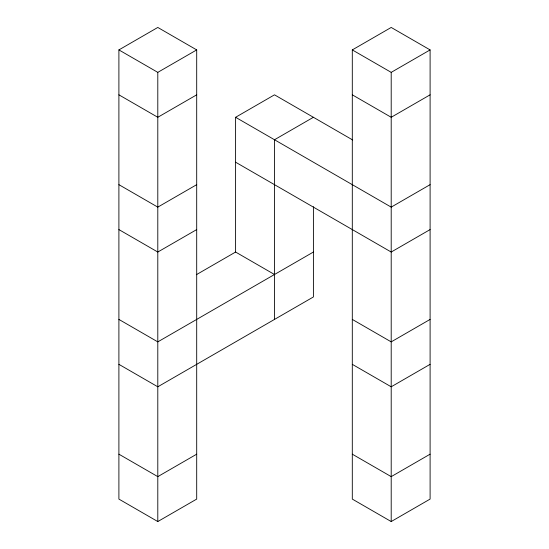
<?xml version="1.0" encoding="UTF-8"?>
<svg xmlns="http://www.w3.org/2000/svg" width="549" height="549" viewBox="0 0 549 549"><rect width="100%" height="100%" fill="white"/><g stroke="black" fill="none" stroke-linecap="round" stroke-linejoin="round"><path stroke-width="0.82" d="M118.9 49.911L157.796 27.45L196.7 49.911L196.7 499.089L157.796 521.55L118.9 499.089L118.9 49.911L157.796 72.365L196.7 49.911M196.7 94.826L157.796 117.287L118.9 94.826M196.329 274.713L235.596 252.039L235.596 117.287L274.5 94.826L352.671 139.961M352.3 49.911L391.204 27.45L430.1 49.911L430.1 499.089L391.204 521.55L352.3 499.089L352.3 49.911L391.204 72.365L430.1 49.911M196.7 184.663L157.796 207.124L118.9 184.663M313.404 117.287L274.5 139.748L274.5 319.422M196.7 229.585L157.796 252.039L118.9 229.585M430.1 94.826L391.204 117.287L352.3 94.826M313.404 252.039L157.796 341.876L118.9 319.415M430.1 184.663L391.204 207.124L235.596 117.287M430.1 229.585L391.204 252.039L235.596 162.202M196.7 454.174L157.796 476.635L118.9 454.174M430.1 319.415L391.204 341.876L352.3 319.415M430.1 364.337L391.204 386.798L352.3 364.337M430.1 454.174L391.204 476.635L352.3 454.174M235.596 252.039L274.5 274.5M118.9 364.337L157.796 386.798L313.404 296.961L313.404 206.698M391.204 72.365L391.204 521.55M157.796 72.365L157.796 521.55"/></g></svg>
